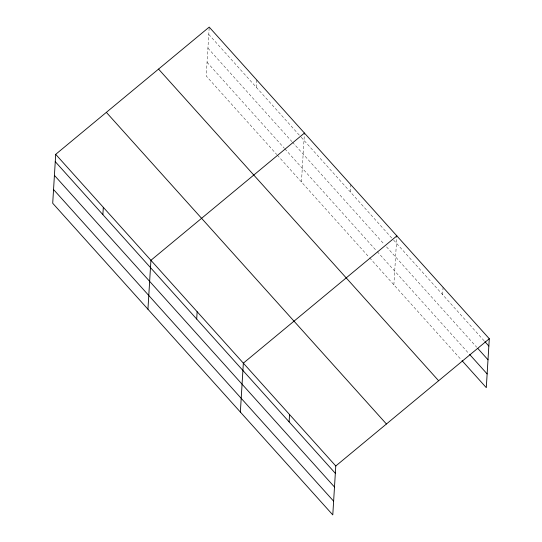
<?xml version="1.0" encoding="UTF-8"?>
<svg xmlns="http://www.w3.org/2000/svg" width="542" height="542" viewBox="0 0 542 542"><rect width="100%" height="100%" fill="white"/><g stroke="black" fill="none" stroke-linecap="round" stroke-linejoin="round"><path stroke-width="0.41" stroke-dasharray="2.71 2.03" d="M209.165 27.913L206.224 76.016L276.799 154.551M256.38 87.391L256.827 80.081M301.447 181.97L304.441 133.061M350.207 191.793L350.654 184.476M393.871 284.814L396.866 235.899M442.631 294.631L443.078 287.321M208.765 34.41L300.634 136.631M301.189 137.255L393.038 239.449M393.6 240.079L484.331 341.04M207.932 48.143L291.948 141.631M292.511 142.255L384.305 244.401M386.561 246.908L476.73 347.239M207.064 62.289L284.36 148.298M284.923 148.921L376.676 251.021M377.239 251.644L469.101 353.858M277.362 155.175L369.075 257.22M369.637 257.85L461.499 360.064"/><path stroke-width="0.81" d="M55.704 154.341L52.709 203.257L332.788 514.9L335.776 465.984L55.704 154.341L209.212 27.1L489.291 338.743L486.296 387.659L462.062 360.694M102.872 214.639L103.319 207.322M147.939 309.218L150.927 260.302L304.441 133.061M196.692 319.035L197.139 311.725M240.363 412.056L243.351 363.147L396.866 235.899M289.116 421.879L289.563 414.562M335.776 465.984L489.291 338.743M484.894 341.663L488.843 346.053M477.854 348.492L488.003 359.78M469.663 354.488L487.136 373.926M158.555 69.091L438.627 380.735M106.361 112.357L386.432 423.993M55.257 161.658L335.329 473.302M54.417 175.384L334.489 487.028M53.55 189.531L333.621 501.174"/></g></svg>
